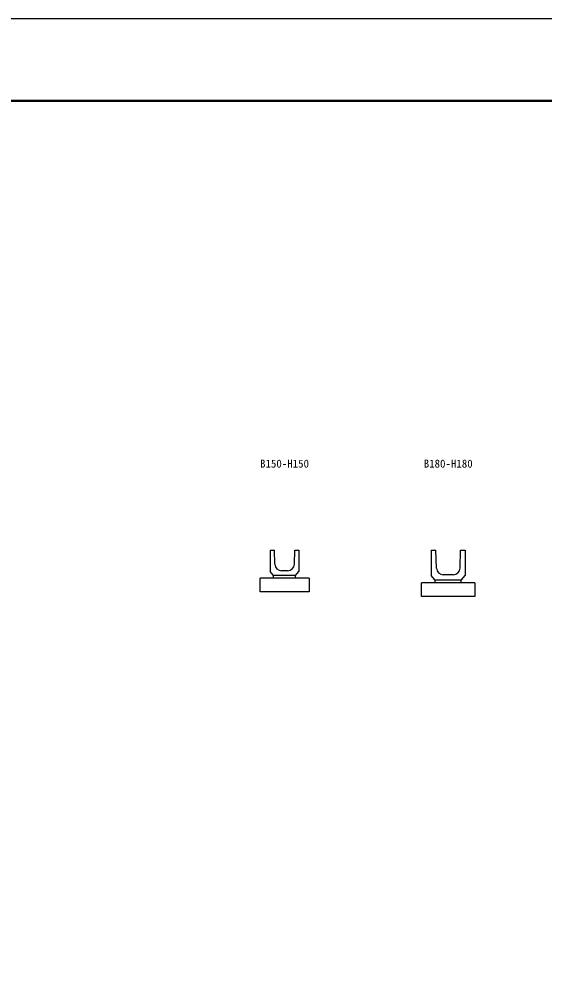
# Model space of a CAD drawing. Units: millimetres, scale not verified. Extents: x -25200 to 25200, y -8910 to 8910.
# Drawn here: x -17941 to -14092, y 1949 to 8910 of the extents above; entities that cross this region are included whole.
import ezdxf
from ezdxf.enums import TextEntityAlignment as Align

# ---------------------------------------------------------------- set-up
doc = ezdxf.new("R2010")
doc.units = ezdxf.units.MM
doc.header["$LTSCALE"] = 30
for name, color, linetype, lineweight in [('0-1_Defpoints', 5, 'Continuous', 25), ('0-5_OUTLINE', 3, 'Continuous', 25), ('0-6_TXT', 7, 'Continuous', 25), ('0-7_WAKU', 3, 'Continuous', 25)]:
    doc.layers.add(name, color=color, linetype=linetype, lineweight=lineweight)
doc.styles.add('ＭＳ ゴシック', font='')
doc.styles.get('ＭＳ ゴシック').set_extended_font_data('MS Gothic')

msp = doc.modelspace()

# ---------------------------------------------------------------- linework, layer by layer
at = {"layer": '0-1_Defpoints'}
msp.add_lwpolyline([(-25200, -8910), (0, -8910), (0, 8910), (-25200, 8910)], close=True, dxfattribs=at)
at = {"layer": '0-5_OUTLINE'}
for p, q in [((-16098.84, 5017.93), (-16098.84, 4862.93)), ((-16098.84, 5017.93), (-16068.84, 5017.93)), ((-16065.44, 4915.84), (-16068.84, 5017.93)), ((-15922.24, 4915.85), (-15918.84, 5017.93)), ((-15918.84, 5017.93), (-15888.84, 5017.93)), ((-15888.84, 5017.93), (-15888.84, 4862.93)), ((-14918.84, 5017.93), (-14918.84, 4832.93)), ((-14918.84, 5017.93), (-14883.84, 5017.93)), ((-14880.1, 4885.85), (-14883.84, 5017.93)), ((-14707.58, 4885.85), (-14703.84, 5017.93)), ((-14703.84, 5017.93), (-14668.84, 5017.93)), ((-14668.84, 5017.93), (-14668.84, 4832.93)), ((-15813.84, 4812.93), (-16173.84, 4812.93)), ((-16173.84, 4712.93), (-16173.84, 4812.93)), ((-16073.84, 4832.93), (-16098.84, 4862.93)), ((-15913.84, 4832.93), (-16073.84, 4832.93)), ((-16073.84, 4812.93), (-16073.84, 4832.93)), ((-15972.17, 4867.93), (-16016.38, 4867.93)), ((-15913.84, 4832.93), (-15888.84, 4862.93)), ((-15913.84, 4812.93), (-15913.84, 4832.93)), ((-15813.84, 4812.93), (-15813.84, 4712.93)), ((-14888.84, 4797.93), (-14918.84, 4832.93)), ((-14757.45, 4837.93), (-14830.23, 4837.93)), ((-14698.84, 4797.93), (-14668.84, 4832.93)), ((-14598.84, 4777.93), (-14988.84, 4777.93)), ((-14988.84, 4677.93), (-14988.84, 4777.93)), ((-14698.84, 4797.93), (-14888.84, 4797.93)), ((-14888.84, 4777.93), (-14888.84, 4797.93)), ((-14698.84, 4777.93), (-14698.84, 4797.93)), ((-14598.84, 4777.93), (-14598.84, 4677.93)), ((-15813.84, 4712.93), (-16173.84, 4712.93)), ((-14598.84, 4677.93), (-14988.84, 4677.93))]:
    msp.add_line(p, q, dxfattribs=at)
for centre, start, end in [((-16015.48, 4917.92), 182.38594, 270), ((-15972.2, 4917.93), 270, 357.61406), ((-14830.14, 4887.93), 182.38594, 270), ((-14757.54, 4887.93), 270, 357.61406)]:
    msp.add_arc(centre, 50, start, end, dxfattribs=at)
at = {"layer": '0-7_WAKU', "lineweight": 50}
msp.add_lwpolyline([(-24600, -8310), (-600, -8310), (-600, 8310), (-24600, 8310)], close=True, dxfattribs=at)

# ---------------------------------------------------------------- texts
at = {"layer": '0-6_TXT', "style": 'ＭＳ ゴシック'}
for s, p in [('B150-H150', (-16173.84, 5605.41)), ('B180-H180', (-14973.84, 5605.41))]:
    msp.add_text(s, height=58.65, dxfattribs=at).set_placement(p, align=Align.BOTTOM_LEFT)

doc.saveas('drawing.dxf')
